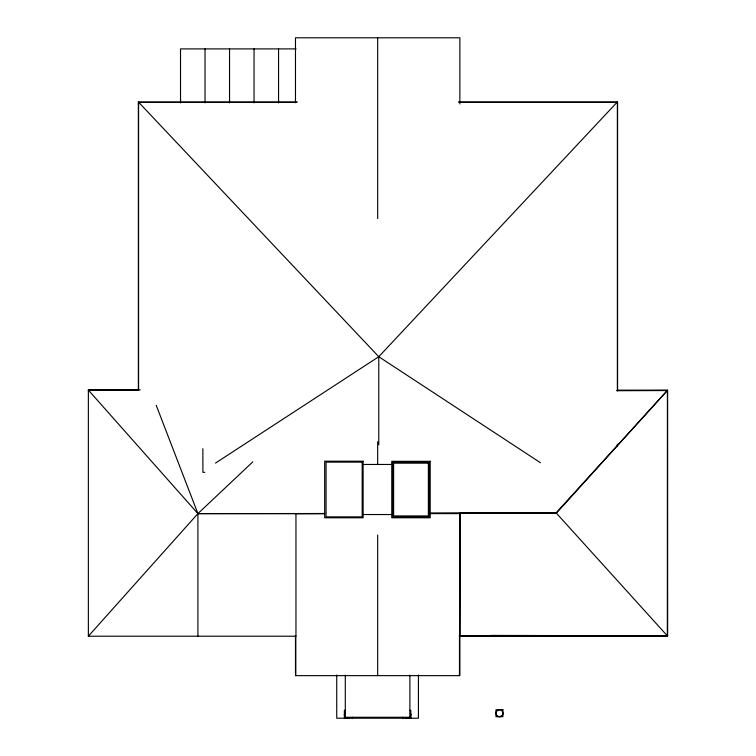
<?xml version="1.0" encoding="UTF-8"?>
<svg xmlns="http://www.w3.org/2000/svg" width="756" height="756" viewBox="0 0 756 756"><rect width="100%" height="100%" fill="white"/><g stroke="black" fill="none" stroke-linecap="round" stroke-linejoin="round"><path stroke-width="1.13" d="M410.801 714.732L410.196 716.641M502.91 713.22C503.023 716.187 498.998 717.86 496.975 715.677M140.257 389.935L88.367 390.096L197.911 513.617L324.674 513.522L295.955 513.617L295.955 636.212L88.367 636.212L197.911 513.617L252.835 461.85M458.353 101.966L617.359 101.966L378.775 356.719L215.526 463.069M496.975 710.772L499.432 709.752A3.468 3.468 0 0 1 502.579 714.694A3.468 3.468 0 0 1 496.777 715.459A3.468 3.468 0 0 1 498.535 709.875M349.3 717.85L346.39 717.85M408.779 717.85L405.877 717.85M616.556 390.654L667.34 390.493L556.369 513.154L429.436 513.333M430.173 513.211L556.142 512.833L667.34 390.493L617.359 390.493L617.359 101.966M88.367 636.278L88.367 390.096L138.357 390.03L138.357 101.966L297.467 101.966M296.059 48.904L180.523 48.904L180.523 102.91M296.286 102.429L138.584 102.429L138.584 390.323L88.367 390.323M459.166 102.372L617.586 102.372L617.586 390.956M138.357 103.298L139.614 103.298M379.474 356.719L378.775 356.719L138.357 101.966M88.367 390.096L138.357 390.096M617.586 390.209L667.633 390.209L667.633 635.928L459.856 635.928M362.918 464.458L391.967 464.458M204.753 472.32L202.901 472.32L202.873 448.752M156.227 405.329L197.911 513.617L324.126 513.617M429.758 513.617L460.272 513.617L459.865 636.212M362.918 514.534L391.967 514.534M459.459 635.579L667.633 635.579M88.367 635.872L88.887 635.872M459.166 635.815L667.34 635.815L667.406 390.209M345.303 710.328L344.377 710.328L344.377 718.2M409.875 710.328L410.801 710.328L410.801 718.2M345.303 717.274L410.801 717.274M490.918 635.418L667.34 635.815L556.369 513.154L459.865 513.154L459.865 675.637L295.483 675.637L295.483 635.475M540.455 462.729L378.775 356.719L378.775 444.868M617.359 444.159L617.359 446.503M459.865 103.95L459.865 37.8L295.483 37.8L295.483 102.769M459.459 636.76L459.459 675.637M418.437 674.985L418.437 718.2L336.732 718.2L336.732 674.985M409.875 675.108L409.875 717.274M402.929 717.274L402.929 718.2M377.669 37.8L377.669 218.522M377.669 441.769L377.669 464.203M377.669 535.078L377.669 675.637M352.239 717.274L352.239 718.2M345.303 675.108L345.303 718.2M295.776 635.872L295.776 675.637M278.558 48.904L278.558 102.91M254.044 48.904L254.044 102.91M229.54 48.904L229.54 102.91M205.027 48.904L205.027 102.91M197.911 513.617L197.911 636.212M410.328 712.993A3.468 3.468 0 0 1 410.328 716.461M409.062 717.737A3.468 3.468 0 0 1 405.594 717.737M349.584 717.737A3.468 3.468 0 0 1 346.106 717.737M344.84 716.461A3.468 3.468 0 0 1 344.84 712.993M363.116 461.207L324.683 461.207L324.683 517.784L363.116 517.784L363.116 461.207M430.202 461.311L391.769 461.311L391.769 517.784L430.202 517.784L430.202 461.311M362.19 462.133L326.072 462.133L326.072 516.858L362.19 516.858L362.19 462.133M429.276 462.237L392.695 462.237L392.695 516.858L429.276 516.858L429.276 462.237M428.35 463.163L393.621 463.163L393.621 515.932L428.35 515.932L428.35 463.163M502.91 709.752L495.964 709.752L495.964 716.697L502.91 716.697L502.91 709.752"/></g></svg>
